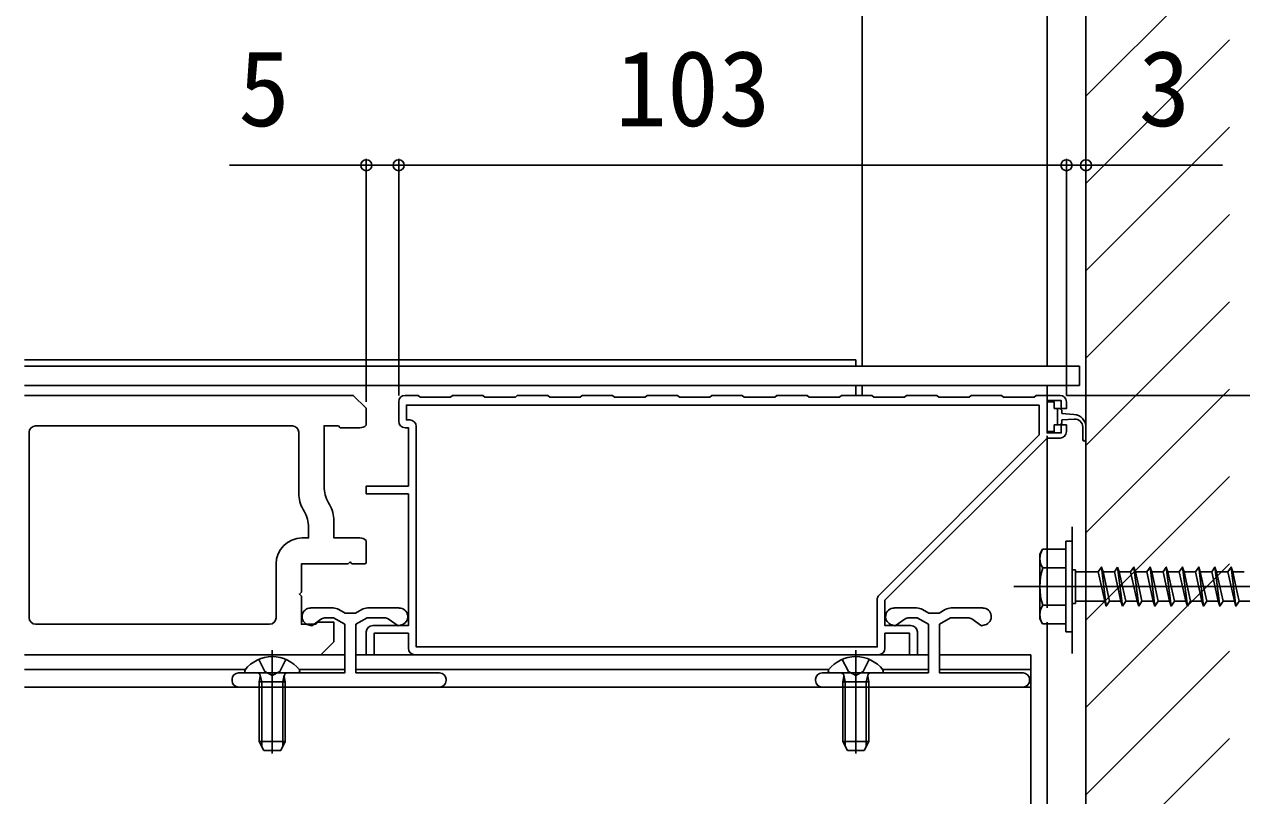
# Model space of a CAD drawing. Units: millimetres, scale not verified. Extents: x -700 to 700, y -1044 to 1037.
# Drawn here: x 235.8 to 423.5, y 59.5 to 178.5 of the extents above; entities that cross this region are included whole.
import ezdxf
from ezdxf.enums import TextEntityAlignment as Align

# ---------------------------------------------------------------- set-up
doc = ezdxf.new("R2010")
doc.units = ezdxf.units.MM
doc.header["$LTSCALE"] = 6
for name, color, linetype in [('0-3_YKK_11', 7, 'Continuous'), ('0-4_YKK_12', 2, 'Continuous'), ('0-5_YKK_13', 4, 'Continuous'), ('0-6_YKK_D', 6, 'Continuous'), ('0-8_YSS_K', 3, 'Continuous')]:
    doc.layers.add(name, color=color, linetype=linetype)
doc.styles.add('ＭＳ ゴシック', font='')
doc.styles.get('ＭＳ ゴシック').set_extended_font_data('MS Gothic')

msp = doc.modelspace()

# ---------------------------------------------------------------- linework, layer by layer
at = {"layer": '0-3_YKK_11'}
for p, q in [((293.51, 117.225), (293.51, 120.225)), ((277.11, 116.525), (237.51, 116.525)), ((236.51, 115.525), (236.51, 86.925)), ((278.11, 106.118), (278.11, 115.525)), ((278.94, 103.34), (278.78, 103.618)), ((282.84, 104.385), (282.68, 104.663)), ((288.51, 95.359), (288.51, 98.843)), ((274.61, 86.925), (274.61, 95.225)), ((237.51, 85.925), (273.61, 85.925)), ((367.51, 81.225), (296.01, 81.225))]:
    msp.add_line(p, q, dxfattribs=at)
for points in [[(288.51, 116.607), (288.51, 119.225), (286.51, 121.225), (235.775, 121.225)], [(294.51, 121.225), (296.51, 121.225), (296.81, 120.925), (301.51, 120.925), (301.81, 121.225), (306.51, 121.225), (306.81, 120.925), (311.51, 120.925), (311.81, 121.225), (316.51, 121.225), (316.81, 120.925), (321.51, 120.925), (321.81, 121.225), (326.51, 121.225), (326.81, 120.925), (331.51, 120.925), (331.81, 121.225), (336.51, 121.225), (336.81, 120.925), (341.51, 120.925), (341.81, 121.225), (346.51, 121.225), (346.81, 120.925), (351.51, 120.925), (351.81, 121.225), (356.51, 121.225), (356.81, 120.925), (361.51, 120.925), (361.81, 121.225), (366.51, 121.225), (366.81, 120.925), (371.51, 120.925), (371.81, 121.225), (376.51, 121.225), (376.81, 120.925), (381.51, 120.925), (381.81, 121.225), (386.51, 121.225), (386.81, 120.925), (391.51, 120.925)], [(391.51, 120.925), (391.81, 121.225), (395.51, 121.225)], [(396.51, 120.225), (396.51, 119.175), (395.71, 119.175), (395.71, 120.425), (393.51, 120.425), (393.51, 115.425), (395.71, 115.425), (395.71, 116.675), (396.51, 116.675), (396.51, 115.625)], [(392.31, 119.725), (294.71, 119.725), (294.71, 117.425), (295.21, 117.425)], [(367.603, 90.415), (392.31, 115.122), (392.31, 119.725)], [(282.01, 107.163), (282.01, 116.525), (284.21, 116.525), (284.51, 116.225), (287.51, 116.225)], [(296.21, 116.425), (296.21, 82.425), (367.31, 82.425), (367.31, 89.708)], [(289.51, 85.725), (295.01, 85.725), (295.01, 106.025), (288.51, 106.025), (288.51, 107.225), (295.01, 107.225), (295.01, 116.225), (294.51, 116.225)], [(395.51, 114.625), (393.51, 114.625), (368.51, 89.625), (368.51, 85.725), (372.51, 85.725)], [(287.51, 99.225), (283.51, 99.225), (283.51, 101.885)], [(278.61, 99.225), (279.61, 99.225), (279.61, 100.84)], [(235.775, 81.225), (281.51, 81.225), (283.51, 83.225), (283.51, 86.225), (281.01, 86.225), (280.71, 85.925), (278.51, 85.925), (278.51, 90.275), (278.21, 90.575), (278.51, 90.875), (278.51, 95.225), (285.71, 95.225), (286.01, 95.525), (286.31, 95.225), (288.01, 95.225)], [(295.01, 82.225), (295.01, 84.525), (289.71, 84.525), (289.71, 81.225), (288.51, 81.225), (288.51, 84.725)], [(373.51, 84.725), (373.51, 81.225), (372.31, 81.225), (372.31, 84.525), (368.51, 84.525), (368.51, 82.225)]]:
    msp.add_lwpolyline(points, dxfattribs=at)
for centre, radius, start, end in [((294.51, 120.225), 1, 90.00001, 179.99999), ((395.51, 120.225), 1, 0.00001, 89.99999), ((237.51, 115.525), 1, 90, 180), ((277.11, 115.525), 1, 0, 90), ((287.51, 117.725), 1.5, 270, 311.81031), ((294.51, 117.225), 1, 180.00001, 269.99999), ((295.21, 116.425), 1, 0.00001, 89.99999), ((395.51, 115.625), 1, 270.00001, 359.99999), ((287.01, 107.163), 5, 180, 210), ((283.11, 106.118), 5, 180, 210), ((274.61, 100.84), 5, 0, 30), ((278.51, 101.885), 5, 0, 30), ((278.61, 95.225), 4, 90, 180), ((287.51, 97.725), 1.5, 48.18969, 90), ((288.01, 96.225), 1, 270, 300), ((368.31, 89.708), 1, 135, 179.99999), ((237.51, 86.925), 1, 180, 270), ((273.61, 86.925), 1, 270, 0), ((289.51, 84.725), 1, 90.00001, 179.99999), ((372.51, 84.725), 1, 0.00001, 89.99999), ((296.01, 82.225), 1, 180.00001, 269.99999), ((367.51, 82.225), 1, 270.00001, 359.99999)]:
    msp.add_arc(centre, radius, start, end, dxfattribs=at)
at = {"layer": '0-4_YKK_12'}
for p, q in [((365.01, 274.225), (365.01, 125.725)), ((399.51, 142.825), (399.51, 274.225)), ((393.51, 195.9), (393.51, 125.725)), ((399.51, -68.275), (399.51, 142.825)), ((364.01, 126.725), (235.775, 126.725)), ((364.01, 125.725), (364.01, 126.725)), ((398.51, 125.725), (235.775, 125.725)), ((398.51, 125.725), (398.51, 122.725)), ((398.51, 122.725), (235.775, 122.725)), ((364.01, 122.725), (364.01, 121.225)), ((365.01, 122.725), (365.01, 121.225)), ((393.51, 122.725), (393.51, 118.812)), ((393.51, 117.493), (393.51, 116.24)), ((393.51, 117.493), (393.51, 116.24)), ((393.51, 114.995), (393.51, 88.425)), ((397.4, 81.385), (397.4, 100.956)), ((388.4, 91.729), (490.509, 91.729)), ((393.51, 86.225), (393.51, -68.275)), ((285.21, 81.225), (235.775, 81.225)), ((375.21, 81.225), (286.91, 81.225)), ((391.01, 81.225), (376.91, 81.225)), ((391.01, 81.225), (391.01, 26.225)), ((269.863, 78.925), (235.775, 78.925)), ((285.21, 78.925), (278.157, 78.925)), ((359.863, 78.925), (286.91, 78.925)), ((375.21, 78.925), (368.157, 78.925)), ((391.01, 78.925), (376.91, 78.925)), ((391.01, 76.225), (235.775, 76.225))]:
    msp.add_line(p, q, dxfattribs=at)
at = {"layer": '0-5_YKK_13'}
for p, q in [((394.61, 119.175), (395.41, 119.175)), ((395.11, 116.675), (395.11, 119.175)), ((395.81, 118.775), (395.81, 118.425)), ((397.652, 118.293), (395.81, 118.425)), ((395.41, 116.675), (394.61, 116.675)), ((395.81, 117.425), (397.724, 117.562)), ((395.81, 117.425), (395.81, 117.075)), ((399.01, 116.365), (399.01, 114.425)), ((399.51, 114.425), (399.51, 116.299)), ((396.4, 98.729), (396.4, 84.729)), ((396.4, 98.729), (397.4, 98.729)), ((397.4, 98.729), (397.4, 84.729)), ((392.4, 96.729), (392.833, 97.479)), ((392.4, 86.729), (392.4, 96.729)), ((396.4, 97.479), (392.831, 97.479)), ((396.4, 97.479), (396.4, 85.979)), ((396.4, 94.616), (392.847, 94.616)), ((397.4, 94.329), (397.9, 94.329)), ((397.9, 94.329), (397.9, 89.129)), ((397.9, 93.979), (401.4, 93.979)), ((401.9, 94.729), (402.65, 88.729)), ((402.15, 93.979), (403.15, 89.479)), ((402.15, 93.979), (403.9, 93.979)), ((403.9, 93.979), (404.4, 94.729)), ((403.9, 93.979), (404.9, 89.479)), ((404.4, 94.729), (405.15, 88.729)), ((404.4, 94.729), (404.65, 93.979)), ((404.65, 93.979), (405.65, 89.479)), ((404.65, 93.979), (406.4, 93.979)), ((406.9, 94.729), (407.65, 88.729)), ((407.15, 93.979), (407.65, 93.979)), ((407.15, 93.979), (407.65, 91.729)), ((407.65, 93.979), (408.9, 93.979)), ((409.4, 94.729), (410.15, 88.729)), ((409.65, 93.979), (411.4, 93.979)), ((409.65, 93.979), (410.65, 89.479)), ((411.9, 94.729), (412.65, 88.729)), ((412.15, 93.979), (413.9, 93.979)), ((412.15, 93.979), (413.15, 89.479)), ((414.4, 94.729), (415.15, 88.729)), ((414.65, 93.979), (416.4, 93.979)), ((414.65, 93.979), (415.65, 89.479)), ((416.9, 94.729), (417.65, 88.729)), ((417.15, 93.979), (418.9, 93.979)), ((417.15, 93.979), (418.15, 89.479)), ((419.4, 94.729), (420.15, 88.729)), ((419.65, 93.979), (421.4, 93.979)), ((419.65, 93.979), (420.65, 89.479)), ((421.4, 93.979), (422.4, 89.479)), ((421.9, 94.729), (422.65, 88.729)), ((422.15, 93.979), (422.65, 93.979)), ((422.15, 93.979), (422.65, 91.729)), ((422.65, 93.979), (423.9, 93.979)), ((407.65, 91.729), (408.15, 89.479)), ((422.65, 91.729), (423.15, 89.479)), ((283.397, 88.425), (279.935, 88.425)), ((293.584, 88.425), (288.722, 88.425)), ((373.397, 88.425), (369.935, 88.425)), ((383.584, 88.425), (378.722, 88.425)), ((396.4, 88.843), (392.847, 88.843)), ((397.4, 89.129), (397.9, 89.129)), ((402.4, 89.479), (397.9, 89.479)), ((404.9, 89.479), (403.15, 89.479)), ((404.9, 89.479), (405.15, 88.729)), ((405.15, 88.729), (405.65, 89.479)), ((407.4, 89.479), (405.65, 89.479)), ((407.65, 88.729), (408.15, 89.479)), ((409.9, 89.479), (408.15, 89.479)), ((412.4, 89.479), (410.65, 89.479)), ((414.9, 89.479), (413.15, 89.479)), ((417.4, 89.479), (415.65, 89.479)), ((419.9, 89.479), (418.15, 89.479)), ((422.4, 89.479), (420.65, 89.479)), ((424.9, 89.479), (423.15, 89.479)), ((392.4, 86.729), (392.833, 85.979)), ((392.831, 85.979), (396.4, 85.979)), ((396.4, 84.729), (397.4, 84.729)), ((274.01, 81.925), (274.01, 65.962)), ((364.01, 81.925), (364.01, 65.962)), ((271.935, 80.502), (272.865, 78.636)), ((276.085, 80.502), (275.155, 78.636)), ((361.935, 80.502), (362.865, 78.636)), ((366.085, 80.502), (365.155, 78.636)), ((267.81, 77.425), (267.81, 77.225)), ((277.986, 78.425), (270.034, 78.425)), ((272.01, 77.025), (272.154, 77.837)), ((272.01, 77.025), (276.01, 77.025)), ((272.01, 77.025), (272.01, 67.825)), ((272.389, 77.025), (272.149, 78.04)), ((272.389, 77.025), (272.389, 67.067)), ((272.865, 78.636), (274.01, 78.028)), ((275.155, 78.636), (274.01, 78.028)), ((275.631, 77.025), (275.871, 78.04)), ((275.631, 77.025), (275.631, 67.067)), ((276.01, 77.025), (275.865, 77.837)), ((276.01, 77.025), (276.01, 67.825)), ((300.81, 77.225), (300.81, 77.425)), ((357.81, 77.425), (357.81, 77.225)), ((367.986, 78.425), (360.034, 78.425)), ((362.01, 77.025), (362.154, 77.837)), ((362.01, 77.025), (366.01, 77.025)), ((362.01, 77.025), (362.01, 67.825)), ((362.389, 77.025), (362.149, 78.04)), ((362.389, 77.025), (362.389, 67.067)), ((362.865, 78.636), (364.01, 78.028)), ((365.155, 78.636), (364.01, 78.028)), ((365.631, 77.025), (365.871, 78.04)), ((365.631, 77.025), (365.631, 67.067)), ((366.01, 77.025), (365.865, 77.837)), ((366.01, 77.025), (366.01, 67.825)), ((390.81, 77.225), (390.81, 77.425)), ((268.81, 76.225), (299.81, 76.225)), ((358.81, 76.225), (389.81, 76.225)), ((272.01, 67.825), (276.01, 67.825)), ((272.01, 67.825), (272.71, 66.425)), ((275.31, 66.425), (276.01, 67.825)), ((362.01, 67.825), (366.01, 67.825)), ((362.01, 67.825), (362.71, 66.425)), ((365.31, 66.425), (366.01, 67.825)), ((272.71, 66.425), (275.31, 66.425)), ((362.71, 66.425), (365.31, 66.425))]:
    msp.add_line(p, q, dxfattribs=at)
for points in [[(394.61, 119.175), (394.61, 120.225), (393.51, 120.225), (393.51, 115.625), (394.61, 115.625), (394.61, 116.675)], [(401.4, 93.979), (401.9, 94.729), (402.15, 93.979)], [(401.4, 93.979), (402.4, 89.479), (402.65, 88.729), (403.15, 89.479)], [(406.4, 93.979), (406.9, 94.729), (407.15, 93.979)], [(406.4, 93.979), (407.4, 89.479), (407.65, 88.729)], [(408.9, 93.979), (409.4, 94.729), (409.65, 93.979)], [(408.9, 93.979), (409.9, 89.479), (410.15, 88.729), (410.65, 89.479)], [(411.4, 93.979), (411.9, 94.729), (412.15, 93.979)], [(411.4, 93.979), (412.4, 89.479), (412.65, 88.729), (413.15, 89.479)], [(413.9, 93.979), (414.4, 94.729), (414.65, 93.979)], [(413.9, 93.979), (414.9, 89.479), (415.15, 88.729), (415.65, 89.479)], [(416.4, 93.979), (416.9, 94.729), (417.15, 93.979)], [(416.4, 93.979), (417.4, 89.479), (417.65, 88.729), (418.15, 89.479)], [(418.9, 93.979), (419.4, 94.729), (419.65, 93.979)], [(418.9, 93.979), (419.9, 89.479), (420.15, 88.729), (420.65, 89.479)], [(421.4, 93.979), (421.9, 94.729), (422.15, 93.979)], [(422.4, 89.479), (422.65, 88.729), (423.15, 89.479)], [(282.197, 86.925), (283.478, 86.925), (285.21, 85.925), (285.21, 78.425), (268.81, 78.425)], [(279.592, 85.819), (280.106, 85.682), (281.623, 86.744)], [(287.822, 88.184), (286.854, 87.625), (285.265, 87.625), (284.297, 88.184)], [(299.81, 78.425), (286.91, 78.425), (286.91, 85.925), (288.642, 86.925), (291.323, 86.925)], [(291.897, 86.744), (293.414, 85.682), (293.927, 85.819)], [(372.197, 86.925), (373.478, 86.925), (375.21, 85.925), (375.21, 78.425), (358.81, 78.425)], [(369.592, 85.819), (370.106, 85.682), (371.623, 86.744)], [(377.822, 88.184), (376.854, 87.625), (375.265, 87.625), (374.297, 88.184)], [(389.81, 78.425), (376.91, 78.425), (376.91, 85.925), (378.642, 86.925), (381.323, 86.925)], [(381.897, 86.744), (383.414, 85.682), (383.927, 85.819)]]:
    msp.add_lwpolyline(points, dxfattribs=at)
for centre, radius, start, end in [((395.41, 118.775), 0.4, 0, 90), ((397.51, 116.299), 2, 0, 85.91438), ((395.41, 117.075), 0.4, 270, 0), ((397.81, 116.365), 1.2, 0, 94.08562), ((399.26, 114.425), 0.25, 180, 0), ((394.956, 96.06), 2.556, 146.25178, 214.38425), ((401.953, 91.729), 9.553, 162.41205, 197.58795), ((279.935, 87.099), 1.325, 90.00002, 255), ((283.397, 86.625), 1.8, 60.00001, 90.00002), ((288.722, 86.625), 1.8, 89.99998, 119.99999), ((293.584, 87.099), 1.325, 285, 89.99998), ((369.935, 87.099), 1.325, 90.00002, 255), ((373.397, 86.625), 1.8, 60.00001, 90.00002), ((378.722, 86.625), 1.8, 89.99998, 119.99999), ((383.584, 87.099), 1.325, 285, 89.99998), ((394.956, 87.399), 2.556, 145.61575, 213.74822), ((282.197, 85.925), 1, 89.99999, 124.99998), ((291.323, 85.925), 1, 55.00002, 90.00001), ((372.197, 85.925), 1, 89.99999, 124.99998), ((381.323, 85.925), 1, 55.00002, 90.00001), ((274.01, 75.625), 5.3, 37.71409, 142.28591), ((364.01, 75.625), 5.3, 37.71409, 142.28591), ((270.034, 78.699), 0.274, 142.28591, 270), ((277.986, 78.699), 0.274, 270, 37.71409), ((360.034, 78.699), 0.274, 142.28591, 270), ((367.986, 78.699), 0.274, 270, 37.71409), ((268.81, 77.425), 1, 90.00001, 179.99999), ((268.81, 77.225), 1, 180.00001, 269.99999), ((271.662, 77.925), 0.5, 349.90904, 90), ((276.358, 77.925), 0.5, 90, 190.09096), ((299.81, 77.425), 1, 0.00001, 89.99999), ((299.81, 77.225), 1, 270.00001, 359.99999), ((358.81, 77.425), 1, 90.00001, 179.99999), ((358.81, 77.225), 1, 180.00001, 269.99999), ((361.662, 77.925), 0.5, 349.90904, 90), ((366.358, 77.925), 0.5, 90, 190.09096), ((389.81, 77.425), 1, 0.00001, 89.99999), ((389.81, 77.225), 1, 270.00001, 359.99999)]:
    msp.add_arc(centre, radius, start, end, dxfattribs=at)
at = {"layer": '0-6_YKK_D'}
for p, q in [((288.51, 120.225), (288.51, 157.725)), ((293.51, 121.225), (293.51, 157.725)), ((293.51, 121.225), (293.51, 157.725)), ((396.51, 121.225), (396.51, 157.725)), ((396.51, 121.225), (396.51, 157.725)), ((288.51, 156.725), (267.437, 156.725)), ((293.51, 156.725), (288.51, 156.725)), ((396.51, 156.725), (293.51, 156.725)), ((293.51, 156.725), (296.91, 156.725)), ((396.51, 156.725), (393.11, 156.725)), ((396.51, 156.725), (399.51, 156.725)), ((399.51, 156.725), (420.583, 156.725)), ((396.51, 121.225), (578, 121.225)), ((396.51, 121.225), (578, 121.225))]:
    msp.add_line(p, q, dxfattribs=at)
for centre in [(288.51, 156.725), (293.51, 156.725), (293.51, 156.725), (396.51, 156.725), (396.51, 156.725), (399.51, 156.725)]:
    msp.add_circle(centre, 0.85, dxfattribs=at)
at = {"layer": '0-8_YSS_K'}
for p, q in [((399.51, 575.396), (399.51, -223.275)), ((399.51, 167.386), (421.649, 189.525)), ((399.51, 153.916), (421.649, 176.055)), ((399.51, 140.445), (421.649, 162.584)), ((399.51, 126.975), (421.649, 149.114)), ((399.51, 113.505), (421.649, 135.644)), ((399.51, 100.034), (421.649, 122.173)), ((399.51, 86.564), (421.649, 108.703)), ((399.51, 73.093), (421.649, 95.233)), ((399.51, 59.623), (421.649, 81.762)), ((399.51, 46.153), (421.649, 68.292))]:
    msp.add_line(p, q, dxfattribs=at)

# ---------------------------------------------------------------- texts
at = {"layer": '0-6_YKK_D', "style": 'ＭＳ ゴシック'}
for s, p in [('5', (268.755, 159.225)), ('103', (326.919, 159.225)), ('3', (407.628, 159.225))]:
    msp.add_text(s, height=11.73, dxfattribs=at).set_placement(p, align=Align.BOTTOM_LEFT)

doc.saveas('drawing.dxf')
